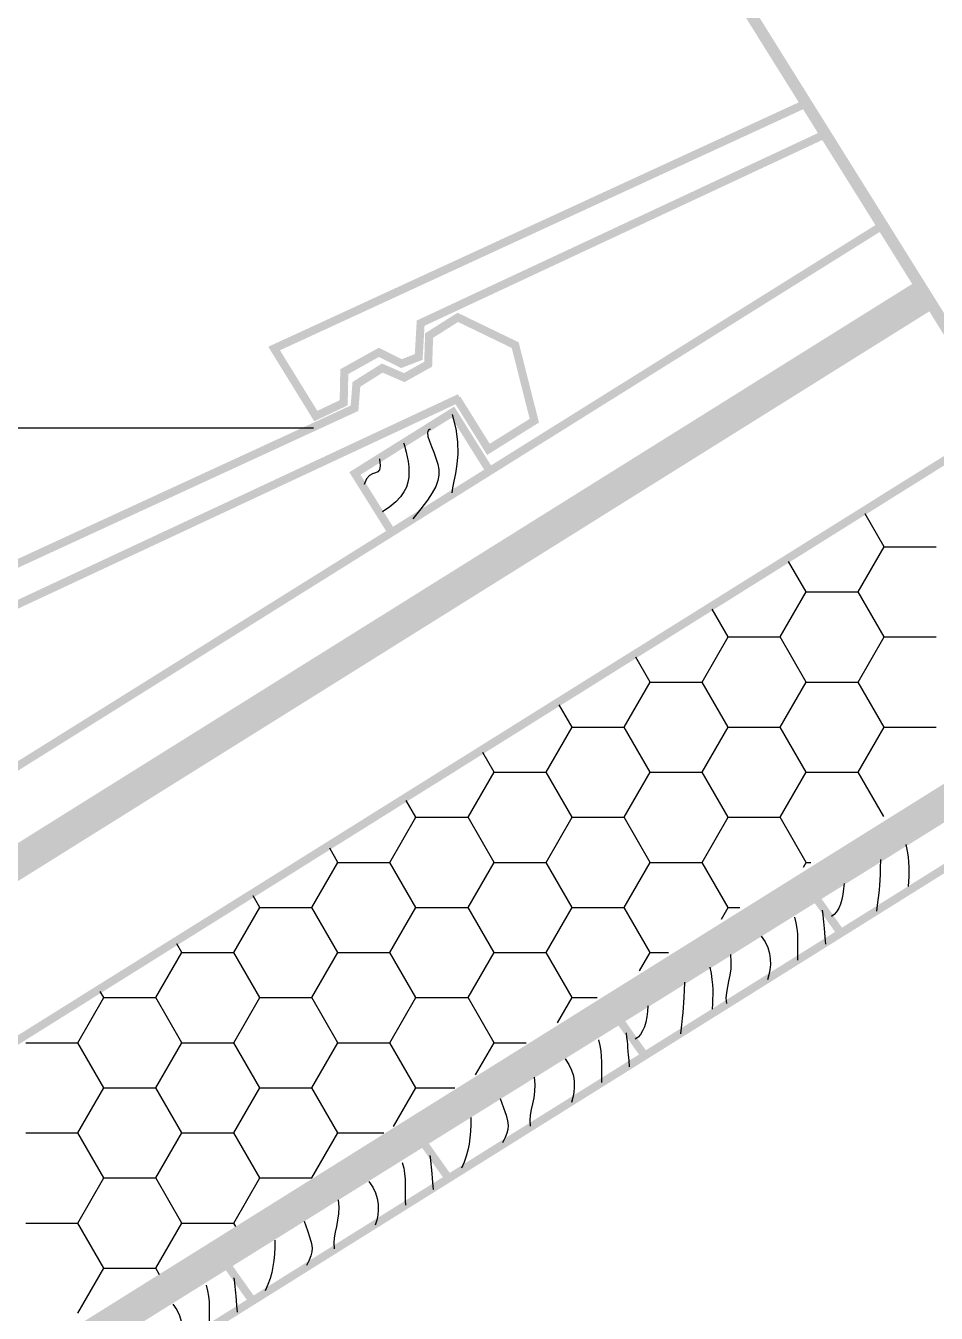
# Model space of a CAD drawing. Extents: x 0 to 21025, y 0 to 14850.
# Drawn here: x 7104 to 8088, y 10638 to 12029 of the extents above; entities that cross this region are included whole.
import ezdxf

# ---------------------------------------------------------------- set-up
doc = ezdxf.new("R2010")
doc.units = 0
doc.header["$LTSCALE"] = 175
doc.linetypes.add('GESTRICHELT', pattern=[0.75, 0.5, -0.25])
doc.linetypes.add('GESTRICHELTX2', pattern=[1.5, 1, -0.5])
doc.layers.get('0').update_dxf_attribs({"linetype": 'CONTINUOUS'})
for name, color, linetype in [('DACHZIEGEL', 8, 'CONTINUOUS'), ('DAEMMUNG', 4, 'CONTINUOUS'), ('HOLZ', 5, 'CONTINUOUS'), ('LEGENDE-35', 7, 'CONTINUOUS'), ('PE-FOLIE', 1, 'GESTRICHELTX2'), ('SCHNITTKANTEN', 1, 'GESTRICHELT')]:
    doc.layers.add(name, color=color, linetype=linetype)

msp = doc.modelspace()

# ---------------------------------------------------------------- linework, layer by layer
at = {"color": 0}
for p, q in [((8031.859329, 11466.414485), (8011.19905, 11502.199137)), ((8003.734374, 11417.70059), (8031.859374, 11466.414519)), ((8031.85938, 11466.414462), (8088.10938, 11466.414462)), ((7947.484329, 11417.700557), (7928.507375, 11450.569605)), ((7919.359374, 11368.986661), (7947.484374, 11417.70059)), ((7947.48438, 11417.700534), (8003.73438, 11417.700534)), ((8031.859329, 11368.986628), (8003.734329, 11417.700557)), ((7863.109329, 11368.986628), (7845.8157, 11398.940073)), ((7834.984375, 11320.272731), (7863.109375, 11368.98666)), ((7863.10938, 11368.986605), (7919.35938, 11368.986605)), ((7947.484329, 11320.272699), (7919.359329, 11368.986628)), ((8003.734374, 11320.272732), (8031.859374, 11368.986661)), ((8031.85938, 11368.986605), (8088.10938, 11368.986605)), ((7778.73433, 11320.272699), (7763.124024, 11347.310541)), ((7750.609375, 11271.558802), (7778.734375, 11320.272731)), ((7778.73438, 11320.272676), (7834.98438, 11320.272676)), ((7863.109329, 11271.55877), (7834.984329, 11320.272699)), ((7919.359374, 11271.558803), (7947.484374, 11320.272732)), ((7947.48438, 11320.272676), (8003.73438, 11320.272676)), ((8031.859329, 11271.55877), (8003.734329, 11320.272699)), ((7694.35933, 11271.55877), (7680.432349, 11295.681009)), ((7666.234375, 11222.844873), (7694.359375, 11271.558802)), ((7694.35938, 11271.558747), (7750.60938, 11271.558747)), ((7778.73433, 11222.844841), (7750.60933, 11271.55877)), ((7834.984374, 11222.844874), (7863.109374, 11271.558803)), ((7863.10938, 11271.558747), (7919.35938, 11271.558747)), ((7947.484329, 11222.844841), (7919.359329, 11271.55877)), ((8003.734374, 11222.844874), (8031.859374, 11271.558803)), ((8031.85938, 11271.558747), (8088.10938, 11271.558747)), ((7609.98433, 11222.844842), (7597.740674, 11244.051477)), ((7581.859375, 11174.130944), (7609.984375, 11222.844873)), ((7609.98438, 11222.844819), (7666.23438, 11222.844819)), ((7694.35933, 11174.130913), (7666.23433, 11222.844842)), ((7750.609375, 11174.130945), (7778.734375, 11222.844874)), ((7778.73438, 11222.844819), (7834.98438, 11222.844819)), ((7863.10933, 11174.130912), (7834.98433, 11222.844841)), ((7919.359374, 11174.130945), (7947.484374, 11222.844874)), ((7947.48438, 11222.844819), (8003.73438, 11222.844819)), ((8031.244368, 11175.196055), (8003.734329, 11222.844841)), ((7525.609331, 11174.130913), (7515.048999, 11192.421945)), ((7497.484375, 11125.417015), (7525.609375, 11174.130944)), ((7525.60938, 11174.13089), (7581.85938, 11174.13089)), ((7609.984331, 11125.416984), (7581.859331, 11174.130913)), ((7666.234375, 11125.417016), (7694.359375, 11174.130944)), ((7694.35938, 11174.13089), (7750.60938, 11174.13089)), ((7778.73433, 11125.416983), (7750.60933, 11174.130912)), ((7834.984374, 11125.417016), (7863.109374, 11174.130945)), ((7863.10938, 11174.13089), (7919.35938, 11174.13089)), ((7947.484329, 11125.416983), (7919.359329, 11174.130912)), ((7441.234331, 11125.416984), (7432.357323, 11140.792413)), ((7413.109376, 11076.703086), (7441.234376, 11125.417015)), ((7441.23438, 11125.416961), (7497.48438, 11125.416961)), ((7525.609331, 11076.703055), (7497.484331, 11125.416984)), ((7581.859375, 11076.703086), (7609.984375, 11125.417015)), ((7609.98438, 11125.416961), (7666.23438, 11125.416961)), ((7694.35933, 11076.703055), (7666.23433, 11125.416984)), ((7750.609374, 11076.703087), (7778.734374, 11125.417016)), ((7778.73438, 11125.416961), (7834.98438, 11125.416961)), ((7863.10933, 11076.703054), (7834.98433, 11125.416983)), ((7944.550538, 11120.335463), (7947.484374, 11125.417016)), ((7947.48438, 11125.416961), (7952.580611, 11125.416961)), ((7356.859332, 11076.703055), (7349.665648, 11089.162881)), ((7328.734376, 11027.989157), (7356.859376, 11076.703086)), ((7356.85938, 11076.703032), (7413.10938, 11076.703032)), ((7441.234331, 11027.989126), (7413.109331, 11076.703055)), ((7497.484375, 11027.989157), (7525.609375, 11076.703086)), ((7525.60938, 11076.703032), (7581.85938, 11076.703032)), ((7609.984331, 11027.989126), (7581.859331, 11076.703055)), ((7666.234375, 11027.989158), (7694.359375, 11076.703087)), ((7694.35938, 11076.703032), (7750.60938, 11076.703032)), ((7778.73433, 11027.989126), (7750.60933, 11076.703055)), ((7855.918708, 11064.248488), (7863.109374, 11076.703087)), ((7863.10938, 11076.703032), (7875.600088, 11076.703032)), ((7272.484332, 11027.989127), (7266.973973, 11037.533349)), ((7244.359376, 10979.275228), (7272.484376, 11027.989157)), ((7272.48438, 11027.989104), (7328.73438, 11027.989104)), ((7356.859332, 10979.275198), (7328.734332, 11027.989127)), ((7413.109375, 10979.275228), (7441.234375, 11027.989157)), ((7441.23438, 11027.989104), (7497.48438, 11027.989104)), ((7525.609331, 10979.275197), (7497.484331, 11027.989126)), ((7581.859375, 10979.275229), (7609.984375, 11027.989158)), ((7609.98438, 11027.989104), (7666.23438, 11027.989104)), ((7694.359331, 10979.275197), (7666.234331, 11027.989126)), ((7767.286878, 11008.161513), (7778.734374, 11027.989158)), ((7778.73438, 11027.989104), (7798.619565, 11027.989104)), ((7159.984376, 10930.561299), (7188.109376, 10979.275228)), ((7188.109332, 10979.275198), (7184.282298, 10985.903817)), ((7188.10938, 10979.275175), (7244.35938, 10979.275175)), ((7272.484332, 10930.561269), (7244.359332, 10979.275198)), ((7328.734376, 10930.561299), (7356.859376, 10979.275228)), ((7356.85938, 10979.275175), (7413.10938, 10979.275175)), ((7441.234332, 10930.561268), (7413.109332, 10979.275197)), ((7497.484375, 10930.5613), (7525.609375, 10979.275229)), ((7525.60938, 10979.275175), (7581.85938, 10979.275175)), ((7609.984331, 10930.561268), (7581.859331, 10979.275197)), ((7678.655049, 10952.074539), (7694.359374, 10979.275229)), ((7694.35938, 10979.275175), (7721.639042, 10979.275175)), ((7103.73438, 10930.561246), (7159.98438, 10930.561246)), ((7188.109332, 10881.84734), (7159.984332, 10930.561269)), ((7244.359376, 10881.84737), (7272.484376, 10930.561299)), ((7272.48438, 10930.561246), (7328.73438, 10930.561246)), ((7356.859332, 10881.84734), (7328.734332, 10930.561269)), ((7413.109375, 10881.84737), (7441.234375, 10930.561299)), ((7441.23438, 10930.561246), (7497.48438, 10930.561246)), ((7525.609331, 10881.847339), (7497.484331, 10930.561268)), ((7590.023219, 10895.987564), (7609.984375, 10930.5613)), ((7609.98438, 10930.561246), (7644.658519, 10930.561246)), ((7159.984376, 10833.133441), (7188.109376, 10881.84737)), ((7188.10938, 10881.847317), (7244.35938, 10881.847317)), ((7272.484332, 10833.133411), (7244.359332, 10881.84734)), ((7328.734375, 10833.133441), (7356.859375, 10881.84737)), ((7356.85938, 10881.847317), (7413.10938, 10881.847317)), ((7441.234332, 10833.133411), (7413.109332, 10881.84734)), ((7501.391389, 10839.900589), (7525.609375, 10881.847371)), ((7525.60938, 10881.847317), (7567.677996, 10881.847317)), ((7103.73438, 10833.133389), (7159.98438, 10833.133389)), ((7188.109333, 10784.419482), (7159.984333, 10833.133411)), ((7244.359376, 10784.419512), (7272.484376, 10833.133441)), ((7272.48438, 10833.133389), (7328.73438, 10833.133389)), ((7356.859332, 10784.419482), (7328.734332, 10833.133411)), ((7413.109375, 10784.419513), (7441.234375, 10833.133442)), ((7441.23438, 10833.133389), (7490.697474, 10833.133389)), ((7159.984376, 10735.705583), (7188.109376, 10784.419512)), ((7188.10938, 10784.41946), (7244.35938, 10784.41946)), ((7272.484332, 10735.705553), (7244.359332, 10784.419482)), ((7328.734375, 10735.705584), (7356.859375, 10784.419513)), ((7356.85938, 10784.41946), (7413.10938, 10784.41946)), ((7413.271933, 10784.137849), (7413.109332, 10784.419482)), ((7103.73438, 10735.705531), (7159.98438, 10735.705531)), ((7188.109333, 10686.991624), (7159.984333, 10735.705553)), ((7244.359375, 10686.991655), (7272.484375, 10735.705583)), ((7272.48438, 10735.705531), (7328.73438, 10735.705531)), ((7330.875608, 10731.996755), (7328.734332, 10735.705553)), ((7159.984376, 10638.277725), (7188.109376, 10686.991654)), ((7188.10938, 10686.991602), (7244.35938, 10686.991602)), ((7248.479283, 10679.85566), (7244.359333, 10686.991624))]:
    msp.add_line(p, q, dxfattribs=at)
at = {"layer": 'DACHZIEGEL', "const_width": 8.75}
for points in [[(7947.477152, 11945.56719), (7372.26039, 11680.67468), (7417.295234, 11607.69272), (7447.432846, 11622.036533), (7448.150387, 11655.744529), (7485.463631, 11676.543023), (7509.860693, 11664.350817), (7528.517315, 11671.522724), (7530.670049, 11708.099412), (7968.197842, 11912.407155)], [(7569.799701, 11626.488957), (7603.921761, 11571.715136), (7653.553961, 11602.71917), (7632.873924, 11684.363141), (7570.833703, 11714.333651), (7539.813648, 11694.697819), (7538.779646, 11663.693785), (7512.9296, 11649.225221), (7489.147558, 11659.559899), (7461.229397, 11641.990975), (7459.161394, 11616.154279), (6736.224318, 11283.235231), (6781.259162, 11210.253272), (6811.396774, 11224.597085), (6812.114315, 11258.305081), (6849.427559, 11279.103575), (6873.824621, 11266.911369), (6892.481243, 11274.083275), (6894.633977, 11310.659964), (7572.874908, 11627.370984)]]:
    msp.add_lwpolyline(points, dxfattribs=at)
at = {"layer": 'DAEMMUNG', "const_width": 8.75}
msp.add_lwpolyline([(8162.82995, 11600.930672), (5333.043986, 9831.572016), (5341.298947, 9352.860132)], dxfattribs=at)
at = {"layer": 'HOLZ', "const_width": 8.75}
for points in [[(8029.908213, 11813.649918), (4446.342791, 9574.389715), (4486.086736, 9510.786108)], [(4486.086736, 9510.786108), (8069.652157, 11750.046311)], [(4901.85938, 9209.066503), (4739.353384, 9107.521486), (4505.134848, 9481.314131), (4702.640358, 9615.210923), (8083.535338, 11727.828578)], [(8321.999007, 11346.206934), (5912.140374, 9840.360132)], [(5956.34925, 9840.360132), (8336.428273, 11323.115282)], [(8360.89771, 11283.955996), (6050.661403, 9840.360132)], [(7958.208885, 11086.731677), (7984.942229, 11049.032938)], [(7746.196861, 10954.251861), (7772.930205, 10916.553122)], [(7534.184837, 10821.772045), (7560.918181, 10784.073306)], [(7322.172813, 10689.292229), (7348.906157, 10651.59349)]]:
    msp.add_lwpolyline(points, dxfattribs=at)
msp.add_lwpolyline([(7499.315937, 11482.099066), (7459.571992, 11545.702674), (7565.578004, 11611.942582), (7605.321949, 11548.338974)], close=True, dxfattribs=at)
at = {"layer": 'HOLZ'}
for points in [[(7564.673091, 11609.239682), (7568.570698, 11593.826873), (7570.423467, 11579.723827), (7570.688788, 11566.970003), (7569.824053, 11555.60486), (7568.286656, 11545.667858), (7566.533987, 11537.198456), (7565.023438, 11530.236113), (7564.212402, 11524.820289)], [(7541.001576, 11593.466782), (7538.625338, 11592.423086), (7537.934409, 11589.741472), (7538.569527, 11585.717039), (7540.171432, 11580.64489), (7542.380863, 11574.820126), (7544.838559, 11568.537851), (7547.185261, 11562.093165), (7549.061707, 11555.78117), (7550.144153, 11549.801976), (7550.250924, 11543.97572), (7549.235859, 11538.027549), (7546.952798, 11531.682607), (7543.255582, 11524.666041), (7537.998051, 11516.702995), (7531.034045, 11507.518615), (7522.217405, 11496.838047)], [(7512.257571, 11578.820531), (7512.500021, 11578.077328), (7513.14041, 11575.990746), (7514.048293, 11572.775332), (7515.093226, 11568.645628), (7516.144764, 11563.816181), (7517.072463, 11558.501533), (7517.745878, 11552.91623), (7518.034565, 11547.274817), (7517.805032, 11541.749603), (7516.911596, 11536.343964), (7515.205523, 11531.019041), (7512.538083, 11525.735975), (7508.760544, 11520.455907), (7503.724174, 11515.139979), (7497.280242, 11509.749331), (7489.280016, 11504.245105)], [(7486.331579, 11561.357759), (7487.012032, 11554.066154), (7486.295203, 11549.737791), (7484.482275, 11547.441913), (7481.874436, 11546.247764), (7478.772871, 11545.224589), (7475.478764, 11543.44163), (7472.293302, 11539.968131), (7469.517671, 11533.873337)], [(8055.211194, 11144.707737), (8056.585373, 11137.741807), (8057.538275, 11131.487676), (8058.130083, 11125.774913), (8058.420976, 11120.433089), (8058.471135, 11115.291774), (8058.340741, 11110.180537), (8058.089976, 11104.928947), (8057.779019, 11099.366576)], [(8027.82121, 11128.453319), (8027.532019, 11119.362038), (8027.272914, 11112.18559), (8026.993742, 11106.272328), (8026.64435, 11100.970608), (8026.174586, 11095.628783), (8025.534298, 11089.595209), (8024.673333, 11082.218239), (8023.541538, 11072.846228)], [(7988.44819, 11102.788529), (7987.965041, 11096.753297), (7987.150889, 11090.918567), (7985.995704, 11085.404642), (7984.489455, 11080.33183), (7982.622111, 11075.820435), (7980.383641, 11071.990763), (7977.764013, 11068.963119), (7974.753198, 11066.85781)], [(7964.742144, 11073.823429), (7965.310531, 11068.69883), (7965.758554, 11064.586786), (7966.126338, 11061.056208), (7966.454004, 11057.676009), (7966.781675, 11054.015098), (7967.149475, 11049.642389), (7967.597524, 11044.126793), (7968.165948, 11037.037222)], [(7934.784334, 11066.123965), (7936.370836, 11060.068685), (7937.365534, 11054.093606), (7937.898827, 11048.198728), (7938.101113, 11042.38405), (7938.102789, 11036.64957), (7938.034253, 11030.995289), (7938.025904, 11025.421204), (7938.208138, 11019.927316)], [(7898.835007, 11045.592175), (7902.991002, 11039.465025), (7905.923263, 11033.307804), (7907.77222, 11027.17064), (7908.678304, 11021.103656), (7908.781944, 11015.156978), (7908.22357, 11009.380732), (7907.143613, 11003.825043), (7905.682503, 10998.540037)], [(7865.453505, 11025.915804), (7866.147298, 11017.917273), (7865.868123, 11010.530287), (7864.926928, 11003.644567), (7863.634661, 10997.149834), (7862.302271, 10990.935808), (7861.240704, 10984.89221), (7860.760909, 10978.90876), (7861.173834, 10972.875178)], [(7843.19917, 11012.227921), (7844.573349, 11005.261991), (7845.526251, 10999.00786), (7846.118059, 10993.295097), (7846.408952, 10987.953273), (7846.459111, 10982.811958), (7846.328717, 10977.700721), (7846.077952, 10972.449131), (7845.766995, 10966.88676)], [(7815.809186, 10995.973503), (7815.519995, 10986.882222), (7815.26089, 10979.705773), (7814.981718, 10973.792512), (7814.632326, 10968.490792), (7814.162562, 10963.148967), (7813.522274, 10957.115393), (7812.661309, 10949.738423), (7811.529514, 10940.366412)], [(7776.436166, 10970.308713), (7775.953017, 10964.273481), (7775.138865, 10958.43875), (7773.98368, 10952.924826), (7772.477431, 10947.852014), (7770.610087, 10943.340619), (7768.371617, 10939.510947), (7765.751989, 10936.483303), (7762.741174, 10934.377994)], [(7752.73012, 10941.343613), (7753.298506, 10936.219014), (7753.74653, 10932.10697), (7754.114314, 10928.576392), (7754.44198, 10925.196192), (7754.769651, 10921.535282), (7755.137451, 10917.162573), (7755.5855, 10911.646977), (7756.153924, 10904.557406)], [(7722.77231, 10933.644149), (7724.358811, 10927.588869), (7725.35351, 10921.61379), (7725.886803, 10915.718912), (7726.089089, 10909.904234), (7726.090765, 10904.169754), (7726.022229, 10898.515472), (7726.01388, 10892.941388), (7726.196114, 10887.4475)], [(7686.822983, 10913.112359), (7690.978978, 10906.985209), (7693.911239, 10900.827988), (7695.760196, 10894.690823), (7696.66628, 10888.62384), (7696.76992, 10882.677162), (7696.211546, 10876.900916), (7695.131589, 10871.345227), (7693.670479, 10866.060221)], [(7653.441481, 10893.435988), (7654.135274, 10885.437457), (7653.856099, 10878.050471), (7652.914904, 10871.164751), (7651.622637, 10864.670018), (7650.290247, 10858.455992), (7649.22868, 10852.412394), (7648.748885, 10846.428943), (7649.16181, 10840.395362)], [(7616.636286, 10870.337663), (7620.292403, 10860.138569), (7622.935439, 10852.26535), (7624.595483, 10846.156589), (7625.302626, 10841.250868), (7625.086959, 10836.98677), (7623.978572, 10832.802877), (7622.007556, 10828.137772), (7619.204, 10822.430037)], [(7584.966631, 10849.805804), (7584.876352, 10842.04955), (7584.565397, 10834.754462), (7583.973585, 10827.820287), (7583.040734, 10821.14677), (7581.706664, 10814.633657), (7579.911194, 10808.180694), (7577.594143, 10801.687627), (7574.695331, 10795.054202)], [(7510.760286, 10801.164332), (7512.346787, 10795.109053), (7513.341486, 10789.133974), (7513.874779, 10783.239096), (7514.077065, 10777.424418), (7514.078741, 10771.689938), (7514.010205, 10766.035656), (7514.001856, 10760.461572), (7514.18409, 10754.967683)], [(7540.718096, 10808.863797), (7541.286482, 10803.739198), (7541.734506, 10799.627154), (7542.10229, 10796.096576), (7542.429956, 10792.716376), (7542.757627, 10789.055466), (7543.125426, 10784.682757), (7543.573476, 10779.167161), (7544.141899, 10772.07759)], [(7474.810959, 10780.632543), (7478.966954, 10774.505392), (7481.899215, 10768.348172), (7483.748172, 10762.211007), (7484.654256, 10756.144023), (7484.757896, 10750.197346), (7484.199522, 10744.4211), (7483.119565, 10738.865411), (7481.658455, 10733.580405)], [(7441.429457, 10760.956172), (7442.12325, 10752.95764), (7441.844075, 10745.570655), (7440.90288, 10738.684935), (7439.610613, 10732.190202), (7438.278223, 10725.976176), (7437.216656, 10719.932578), (7436.736861, 10713.949127), (7437.149786, 10707.915546)], [(7404.624262, 10737.857847), (7408.280379, 10727.658753), (7410.923415, 10719.785534), (7412.583459, 10713.676773), (7413.290602, 10708.771052), (7413.074935, 10704.506954), (7411.966548, 10700.323061), (7409.995532, 10695.657956), (7407.191976, 10689.950221)], [(7372.954607, 10717.325988), (7372.864328, 10709.569733), (7372.553373, 10702.274646), (7371.961561, 10695.340471), (7371.02871, 10688.666954), (7369.69464, 10682.153841), (7367.89917, 10675.700878), (7365.582119, 10669.207811), (7362.683307, 10662.574385)], [(7328.706072, 10676.383981), (7329.274458, 10671.259382), (7329.722482, 10667.147338), (7330.090266, 10663.61676), (7330.417932, 10660.23656), (7330.745603, 10656.57565), (7331.113402, 10652.202941), (7331.561452, 10646.687345), (7332.129875, 10639.597774)], [(7298.748262, 10668.684516), (7300.334763, 10662.629237), (7301.329462, 10656.654158), (7301.862755, 10650.75928), (7302.065041, 10644.944602), (7302.066717, 10639.210122), (7301.998181, 10633.55584), (7301.989832, 10627.981756), (7302.172066, 10622.487867)], [(7262.798935, 10648.152727), (7266.95493, 10642.025576), (7269.887191, 10635.868356), (7271.736148, 10629.731191), (7272.642232, 10623.664207), (7272.745872, 10617.71753), (7272.187498, 10611.941284), (7271.107541, 10606.385595), (7269.646431, 10601.100589)]]:
    msp.add_lwpolyline(points, dxfattribs=at)
at = {"layer": 'LEGENDE-35'}
msp.add_lwpolyline([(3285, 11595), (7415, 11595)], dxfattribs=at)
at = {"layer": 'PE-FOLIE', "const_width": 25}
for points in [[(4488.893741, 9491.569591), (8075.530951, 11740.638274)], [(8327.649049, 11337.164977), (5932.260573, 9840.360132)]]:
    msp.add_lwpolyline(points, dxfattribs=at)
at = {"layer": 'SCHNITTKANTEN', "const_width": 12.5}
msp.add_lwpolyline([(8531.85938, 11010.360132), (7842.964337, 12112.822657)], dxfattribs=at)

doc.saveas('drawing.dxf')
